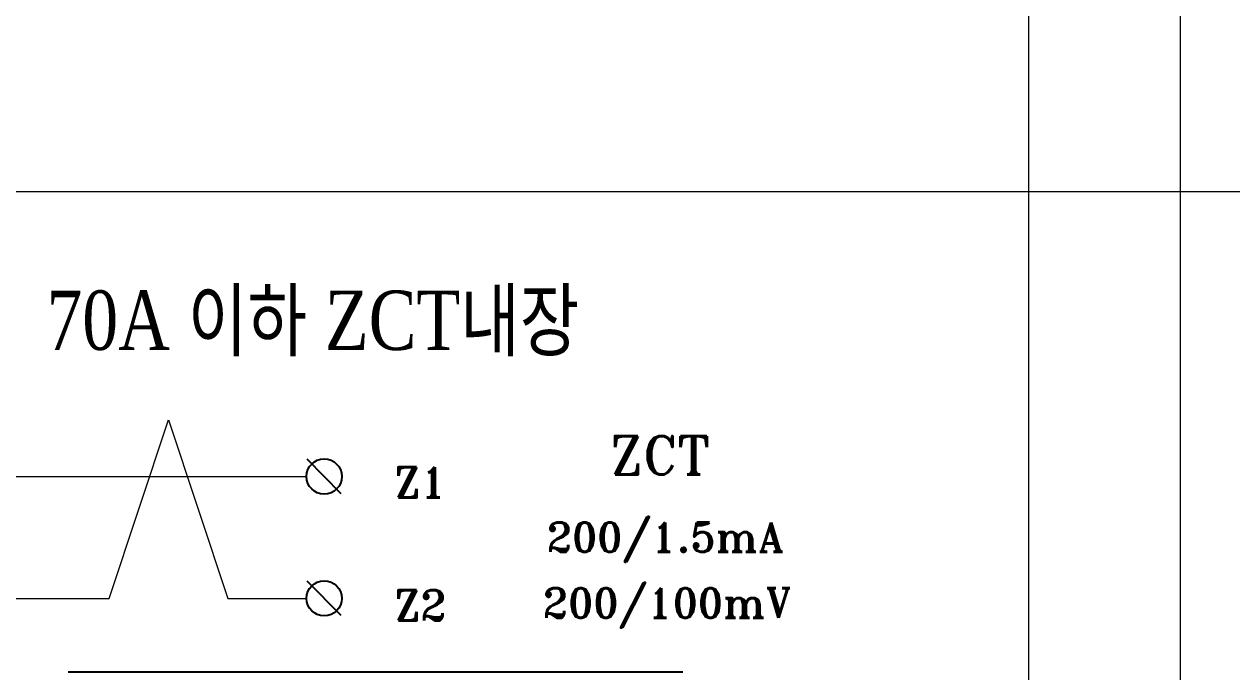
# Model space of a CAD drawing. Header units: millimetres. Extents: x 107 to 2900, y 85 to 3996.
# Drawn here: x 2088.7 to 2220.6, y 1738.9 to 1809.7 of the extents above; entities that cross this region are included whole.
import ezdxf

# ---------------------------------------------------------------- set-up
doc = ezdxf.new("R2010")
doc.units = ezdxf.units.MM
doc.layers.add('70', color=7, linetype='Continuous')
doc.styles.add('SS', font='batang.ttc', dxfattribs={"width": 0.8})
doc.styles.add('STYLE2', font='romant.shx')

# ---------------------------------------------------------------- blocks, each defined once
blk = doc.blocks.new('ㅡㄷㅅㄷㄱㄱ스')
at = {"color": 7, "linetype": 'Continuous'}
blk.add_line((9875.34, 3024.81), (10024.5, 3024.81), dxfattribs=at)

msp = doc.modelspace()

# ---------------------------------------------------------------- linework, layer by layer
at = {"color": 1, "lineweight": 15}
msp.add_line((2280.779, 1791.357), (2012.108, 1791.357), dxfattribs=at)
at = {"color": 0}
for p, q in [((2123.327, 1758.382), (2119.62, 1762.135)), ((2123.327, 1745.073), (2119.62, 1748.826))]:
    msp.add_line(p, q, dxfattribs=at)
at = {"color": 0, "lineweight": 15}
for p, q in [((2065.688, 1760.259), (2119.549, 1760.259)), ((2065.688, 1746.95), (2097.976, 1746.95)), ((2110.936, 1746.95), (2119.549, 1746.95))]:
    msp.add_line(p, q, dxfattribs=at)
at = {"color": 0}
for centre in [(2121.473, 1760.259), (2121.473, 1746.95)]:
    msp.add_circle(centre, 1.924, dxfattribs=at)
at = {"layer": '70', "lineweight": 15}
for p, q in [((2215.008, 1616.016), (2215.005, 1864.531)), ((2198.428, 1496.611), (2198.424, 1842.051)), ((2097.976, 1746.95), (2104.456, 1766.439)), ((2104.456, 1766.439), (2110.936, 1746.95))]:
    msp.add_line(p, q, dxfattribs=at)

# ---------------------------------------------------------------- block references
at = {"xscale": 0.45, "yscale": 0.45, "zscale": 0.45}
msp.add_blockref('ㅡㄷㅅㄷㄱㄱ스', (-2350.398, 377.76), dxfattribs=at)

# ---------------------------------------------------------------- texts
at = {"color": 1, "style": 'SS', "width": 0.8}
msp.add_text('70A 이하 ZCT내장', height=6.48, dxfattribs=at).set_placement((2091.139, 1774.089))
at = {"color": 0, "style": 'STYLE2'}
for s, height, p in [('ZCT', 4.1743, (2152.703, 1760.492)), ('Z1', 3.2947, (2129.163, 1757.974)), ('200/1.5mA', 3.211, (2145.787, 1752.02)), ('Z2', 3.2947, (2129.163, 1744.548)), ('200/100mV', 3.211, (2145.359, 1744.834))]:
    msp.add_text(s, height=height, dxfattribs=at).set_placement(p)

doc.saveas('drawing.dxf')
